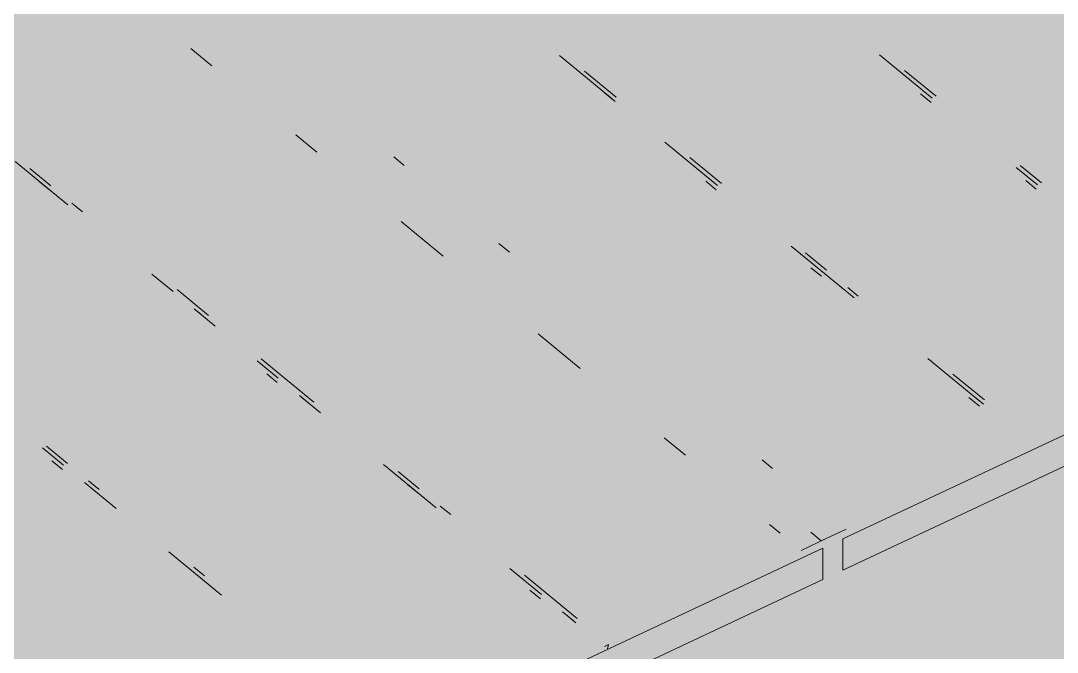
# Paper-space layout '03 3D Building and Roof' of a CAD drawing. Header units: millimetres. Extents: x 5 to 415, y 5 to 292.
# Drawn here: x 275.721 to 278.948, y 79.615 to 81.58 of the extents above; entities that cross this region are included whole.
import ezdxf

# ---------------------------------------------------------------- set-up
doc = ezdxf.new("R2010")
doc.units = ezdxf.units.MM
doc.layers.add('EXISTING', color=7, linetype='Continuous')
doc.layers.add('IMAGES', color=7, linetype='Continuous')

# ---------------------------------------------------------------- blocks, each defined once
blk = doc.blocks.new('SHEET_03')
at = {"layer": 'EXISTING', "color": 250, "lineweight": 9}
for p, q in [((278.2803, 79.9681), (282.0946, 81.7588)), ((278.2803, 79.8706), (282.0946, 81.6613)), ((276.2501, 81.4941), (276.3157, 81.4402)), ((277.3981, 81.4714), (277.5619, 81.3367)), ((278.3942, 81.4736), (278.558, 81.3389)), ((277.5744, 81.3426), (277.4761, 81.4234)), ((278.5705, 81.3448), (278.4722, 81.4256)), ((277.571, 81.3292), (277.5382, 81.3561)), ((278.5546, 81.3255), (278.5219, 81.3524)), ((276.5778, 81.2248), (276.6433, 81.1709)), ((277.7257, 81.2021), (277.8895, 81.0674)), ((276.9148, 81.1291), (276.8821, 81.1561)), ((277.902, 81.0733), (277.8037, 81.1541)), ((275.7038, 81.1415), (275.8676, 81.0068)), ((275.8146, 81.0665), (275.7491, 81.1204)), ((278.8201, 81.1235), (278.8856, 81.0696)), ((278.8981, 81.0755), (278.8326, 81.1293)), ((278.8822, 81.0562), (278.8495, 81.0831)), ((275.8112, 81.0531), (275.7784, 81.08)), ((277.8861, 81.054), (277.8534, 81.0809)), ((275.9129, 80.9857), (275.8801, 81.0126)), ((276.9054, 80.9554), (277.0365, 80.8477)), ((277.2425, 80.8598), (277.2097, 80.8867)), ((278.1189, 80.8789), (278.3155, 80.7173)), ((278.2297, 80.8039), (278.1641, 80.8578)), ((278.2138, 80.7847), (278.181, 80.8116)), ((276.1297, 80.7913), (276.1953, 80.7375)), ((276.3061, 80.6625), (276.2078, 80.7433)), ((278.3279, 80.7231), (278.2952, 80.7501)), ((276.2608, 80.6836), (276.3263, 80.6297)), ((276.3027, 80.6491), (276.2699, 80.676)), ((277.3313, 80.6053), (277.4624, 80.4976)), ((276.4574, 80.522), (276.5229, 80.4681)), ((276.6337, 80.3932), (276.4699, 80.5279)), ((278.5448, 80.5287), (278.7086, 80.3941)), ((276.5195, 80.4547), (276.4868, 80.4816)), ((278.7211, 80.3999), (278.6228, 80.4807)), ((276.5884, 80.4143), (276.654, 80.3604)), ((276.6303, 80.3798), (276.5975, 80.4067)), ((278.7052, 80.3807), (278.6725, 80.4076)), ((278.7177, 80.3865), (278.685, 80.4135)), ((277.7245, 80.2821), (277.79, 80.2282)), ((275.7889, 80.2505), (275.8544, 80.1966)), ((275.8669, 80.2025), (275.8014, 80.2563)), ((278.0616, 80.1865), (278.0288, 80.2134)), ((275.851, 80.1832), (275.8183, 80.2101)), ((276.8505, 80.1988), (277.0144, 80.0641)), ((275.9652, 80.1217), (275.9325, 80.1486)), ((276.9613, 80.1239), (276.8958, 80.1777)), ((275.92, 80.1427), (276.0183, 80.0619)), ((276.9579, 80.1104), (276.9252, 80.1374)), ((277.0596, 80.0431), (277.0269, 80.07)), ((278.0521, 80.0128), (278.0849, 79.9859)), ((278.1801, 79.9882), (278.2129, 79.9613)), ((278.2909, 79.9979), (278.2129, 79.9613)), ((278.2285, 79.9686), (278.1504, 79.932)), ((278.2803, 79.8706), (278.2803, 79.9681)), ((274.4036, 78.1481), (278.2179, 79.9388)), ((276.1821, 79.9273), (276.3459, 79.7926)), ((278.2179, 79.9388), (278.2179, 79.8413)), ((276.2929, 79.8523), (276.2601, 79.8793)), ((277.2437, 79.8756), (277.342, 79.7948)), ((275.2127, 78.4305), (278.2179, 79.8413)), ((277.4528, 79.7199), (277.289, 79.8545)), ((277.3386, 79.7814), (277.3058, 79.8083)), ((277.4075, 79.7409), (277.4403, 79.714)), ((277.4494, 79.7065), (277.4166, 79.7334)), ((277.5511, 79.6391), (277.5386, 79.6332)), ((277.5477, 79.6257), (277.5511, 79.6391))]:
    blk.add_line(p, q, dxfattribs=at)
at = {"layer": 'IMAGES', "color": 7}
for points in [[(275.4582, 81.554), (275.8436, 81.554), (275.4582, 81.6504), (275.8436, 81.6504)], [(275.8436, 81.554), (275.94, 81.554), (275.8436, 81.6504), (275.94, 81.6504)], [(275.94, 81.554), (276.0364, 81.554), (275.94, 81.6504), (276.0364, 81.6504)], [(276.0364, 81.554), (276.1327, 81.554), (276.0364, 81.6504), (276.1327, 81.6504)], [(276.1327, 81.554), (276.3255, 81.554), (276.1327, 81.6504), (276.3255, 81.6504)], [(276.3255, 81.554), (276.4218, 81.554), (276.3255, 81.6504), (276.4218, 81.6504)], [(276.4218, 81.554), (276.5182, 81.554), (276.4218, 81.6504), (276.5182, 81.6504)], [(276.5182, 81.554), (276.6145, 81.554), (276.5182, 81.6504), (276.6145, 81.6504)], [(276.6145, 81.554), (277, 81.554), (276.6145, 81.6504), (277, 81.6504)], [(277, 81.554), (277.0964, 81.554), (277, 81.6504), (277.0964, 81.6504)], [(277.0964, 81.554), (277.2891, 81.554), (277.0964, 81.6504), (277.2891, 81.6504)], [(277.2891, 81.554), (277.3855, 81.554), (277.2891, 81.6504), (277.3855, 81.6504)], [(277.3855, 81.554), (277.9636, 81.554), (277.3855, 81.6504), (277.9636, 81.6504)], [(277.9636, 81.554), (278.06, 81.554), (277.9636, 81.6504), (278.06, 81.6504)], [(278.06, 81.554), (278.1564, 81.554), (278.06, 81.6504), (278.1564, 81.6504)], [(278.1564, 81.554), (278.3491, 81.554), (278.1564, 81.6504), (278.3491, 81.6504)], [(278.3491, 81.554), (278.4455, 81.554), (278.3491, 81.6504), (278.4455, 81.6504)], [(278.4455, 81.554), (279.0236, 81.554), (278.4455, 81.6504), (279.0236, 81.6504)], [(275.5545, 81.4576), (275.94, 81.4576), (275.5545, 81.554), (275.94, 81.554)], [(275.94, 81.4576), (276.0364, 81.4576), (275.94, 81.554), (276.0364, 81.554)], [(276.0364, 81.4576), (276.1327, 81.4576), (276.0364, 81.554), (276.1327, 81.554)], [(276.1327, 81.4576), (276.2291, 81.4576), (276.1327, 81.554), (276.2291, 81.554)], [(276.2291, 81.4576), (276.3255, 81.4576), (276.2291, 81.554), (276.3255, 81.554)], [(276.3255, 81.4576), (276.5182, 81.4576), (276.3255, 81.554), (276.5182, 81.554)], [(276.5182, 81.4576), (276.6145, 81.4576), (276.5182, 81.554), (276.6145, 81.554)], [(276.6145, 81.4576), (276.7109, 81.4576), (276.6145, 81.554), (276.7109, 81.554)], [(276.7109, 81.4576), (277.0964, 81.4576), (276.7109, 81.554), (277.0964, 81.554)], [(277.0964, 81.4576), (277.1927, 81.4576), (277.0964, 81.554), (277.1927, 81.554)], [(277.1927, 81.4576), (277.2891, 81.4576), (277.1927, 81.554), (277.2891, 81.554)], [(277.2891, 81.4576), (277.4818, 81.4576), (277.2891, 81.554), (277.4818, 81.554)], [(277.4818, 81.4576), (278.06, 81.4576), (277.4818, 81.554), (278.06, 81.554)], [(278.06, 81.4576), (278.1564, 81.4576), (278.06, 81.554), (278.1564, 81.554)], [(278.1564, 81.4576), (278.2527, 81.4576), (278.1564, 81.554), (278.2527, 81.554)], [(278.2527, 81.4576), (278.3491, 81.4576), (278.2527, 81.554), (278.3491, 81.554)], [(278.3491, 81.4576), (278.4455, 81.4576), (278.3491, 81.554), (278.4455, 81.554)], [(278.4455, 81.4576), (278.5418, 81.4576), (278.4455, 81.554), (278.5418, 81.554)], [(278.5418, 81.4576), (278.6382, 81.4576), (278.5418, 81.554), (278.6382, 81.554)], [(278.6382, 81.4576), (279.2164, 81.4576), (278.6382, 81.554), (279.2164, 81.554)], [(275.6509, 81.3612), (276.1327, 81.3612), (275.6509, 81.4576), (276.1327, 81.4576)], [(276.1327, 81.3612), (276.2291, 81.3612), (276.1327, 81.4576), (276.2291, 81.4576)], [(276.2291, 81.3612), (276.3255, 81.3612), (276.2291, 81.4576), (276.3255, 81.4576)], [(276.3255, 81.3612), (276.4218, 81.3612), (276.3255, 81.4576), (276.4218, 81.4576)], [(276.4218, 81.3612), (276.5182, 81.3612), (276.4218, 81.4576), (276.5182, 81.4576)], [(276.5182, 81.3612), (276.6145, 81.3612), (276.5182, 81.4576), (276.6145, 81.4576)], [(276.6145, 81.3612), (276.7109, 81.3612), (276.6145, 81.4576), (276.7109, 81.4576)], [(276.7109, 81.3612), (276.8073, 81.3612), (276.7109, 81.4576), (276.8073, 81.4576)], [(276.8073, 81.3612), (277.1927, 81.3612), (276.8073, 81.4576), (277.1927, 81.4576)], [(277.1927, 81.3612), (277.2891, 81.3612), (277.1927, 81.4576), (277.2891, 81.4576)], [(277.2891, 81.3612), (277.3855, 81.3612), (277.2891, 81.4576), (277.3855, 81.4576)], [(277.3855, 81.3612), (277.5782, 81.3612), (277.3855, 81.4576), (277.5782, 81.4576)], [(277.5782, 81.3612), (277.6745, 81.3612), (277.5782, 81.4576), (277.6745, 81.4576)], [(277.6745, 81.3612), (277.7709, 81.3612), (277.6745, 81.4576), (277.7709, 81.4576)], [(277.7709, 81.3612), (278.2527, 81.3612), (277.7709, 81.4576), (278.2527, 81.4576)], [(278.2527, 81.3612), (278.3491, 81.3612), (278.2527, 81.4576), (278.3491, 81.4576)], [(278.3491, 81.3612), (278.4455, 81.3612), (278.3491, 81.4576), (278.4455, 81.4576)], [(278.4455, 81.3612), (278.5418, 81.3612), (278.4455, 81.4576), (278.5418, 81.4576)], [(278.5418, 81.3612), (278.6382, 81.3612), (278.5418, 81.4576), (278.6382, 81.4576)], [(278.6382, 81.3612), (278.7345, 81.3612), (278.6382, 81.4576), (278.7345, 81.4576)], [(278.7345, 81.3612), (279.2164, 81.3612), (278.7345, 81.4576), (279.2164, 81.4576)], [(275.6509, 81.2648), (275.7473, 81.2648), (275.6509, 81.3612), (275.7473, 81.3612)], [(275.7473, 81.2648), (276.3255, 81.2648), (275.7473, 81.3612), (276.3255, 81.3612)], [(276.3255, 81.2648), (276.4218, 81.2648), (276.3255, 81.3612), (276.4218, 81.3612)], [(276.4218, 81.2648), (276.5182, 81.2648), (276.4218, 81.3612), (276.5182, 81.3612)], [(276.5182, 81.2648), (276.6145, 81.2648), (276.5182, 81.3612), (276.6145, 81.3612)], [(276.6145, 81.2648), (276.7109, 81.2648), (276.6145, 81.3612), (276.7109, 81.3612)], [(276.7109, 81.2648), (276.8073, 81.2648), (276.7109, 81.3612), (276.8073, 81.3612)], [(276.8073, 81.2648), (276.9036, 81.2648), (276.8073, 81.3612), (276.9036, 81.3612)], [(276.9036, 81.2648), (277, 81.2648), (276.9036, 81.3612), (277, 81.3612)], [(277, 81.2648), (277.4818, 81.2648), (277, 81.3612), (277.4818, 81.3612)], [(277.4818, 81.2648), (277.6745, 81.2648), (277.4818, 81.3612), (277.6745, 81.3612)], [(277.6745, 81.2648), (277.7709, 81.2648), (277.6745, 81.3612), (277.7709, 81.3612)], [(277.7709, 81.2648), (278.3491, 81.2648), (277.7709, 81.3612), (278.3491, 81.3612)], [(278.3491, 81.2648), (278.4455, 81.2648), (278.3491, 81.3612), (278.4455, 81.3612)], [(278.4455, 81.2648), (278.5418, 81.2648), (278.4455, 81.3612), (278.5418, 81.3612)], [(278.5418, 81.2648), (278.6382, 81.2648), (278.5418, 81.3612), (278.6382, 81.3612)], [(278.6382, 81.2648), (278.7345, 81.2648), (278.6382, 81.3612), (278.7345, 81.3612)], [(278.7345, 81.2648), (278.8309, 81.2648), (278.7345, 81.3612), (278.8309, 81.3612)], [(278.8309, 81.2648), (279.3127, 81.2648), (278.8309, 81.3612), (279.3127, 81.3612)], [(275.6509, 81.1684), (275.7473, 81.1684), (275.6509, 81.2648), (275.7473, 81.2648)], [(275.7473, 81.1684), (275.8436, 81.1684), (275.7473, 81.2648), (275.8436, 81.2648)], [(275.8436, 81.1684), (276.3255, 81.1684), (275.8436, 81.2648), (276.3255, 81.2648)], [(276.3255, 81.1684), (276.4218, 81.1684), (276.3255, 81.2648), (276.4218, 81.2648)], [(276.4218, 81.1684), (276.5182, 81.1684), (276.4218, 81.2648), (276.5182, 81.2648)], [(276.5182, 81.1684), (276.7109, 81.1684), (276.5182, 81.2648), (276.7109, 81.2648)], [(276.7109, 81.1684), (276.8073, 81.1684), (276.7109, 81.2648), (276.8073, 81.2648)], [(276.8073, 81.1684), (276.9036, 81.1684), (276.8073, 81.2648), (276.9036, 81.2648)], [(276.9036, 81.1684), (277.0964, 81.1684), (276.9036, 81.2648), (277.0964, 81.2648)], [(277.0964, 81.1684), (277.4818, 81.1684), (277.0964, 81.2648), (277.4818, 81.2648)], [(277.4818, 81.1684), (277.5782, 81.1684), (277.4818, 81.2648), (277.5782, 81.2648)], [(277.5782, 81.1684), (277.6745, 81.1684), (277.5782, 81.2648), (277.6745, 81.2648)], [(277.6745, 81.1684), (277.7709, 81.1684), (277.6745, 81.2648), (277.7709, 81.2648)], [(277.7709, 81.1684), (277.8673, 81.1684), (277.7709, 81.2648), (277.8673, 81.2648)], [(277.8673, 81.1684), (277.9636, 81.1684), (277.8673, 81.2648), (277.9636, 81.2648)], [(277.9636, 81.1684), (278.4455, 81.1684), (277.9636, 81.2648), (278.4455, 81.2648)], [(278.4455, 81.1684), (278.5418, 81.1684), (278.4455, 81.2648), (278.5418, 81.2648)], [(278.5418, 81.1684), (278.6382, 81.1684), (278.5418, 81.2648), (278.6382, 81.2648)], [(278.6382, 81.1684), (278.7345, 81.1684), (278.6382, 81.2648), (278.7345, 81.2648)], [(278.7345, 81.1684), (278.8309, 81.1684), (278.7345, 81.2648), (278.8309, 81.2648)], [(278.8309, 81.1684), (278.9273, 81.1684), (278.8309, 81.2648), (278.9273, 81.2648)], [(278.9273, 81.1684), (279.5055, 81.1684), (278.9273, 81.2648), (279.5055, 81.2648)], [(275.6509, 81.072), (275.8436, 81.072), (275.6509, 81.1684), (275.8436, 81.1684)], [(275.8436, 81.072), (276.4218, 81.072), (275.8436, 81.1684), (276.4218, 81.1684)], [(276.4218, 81.072), (276.5182, 81.072), (276.4218, 81.1684), (276.5182, 81.1684)], [(276.5182, 81.072), (276.6145, 81.072), (276.5182, 81.1684), (276.6145, 81.1684)], [(276.6145, 81.072), (276.7109, 81.072), (276.6145, 81.1684), (276.7109, 81.1684)], [(276.7109, 81.072), (276.8073, 81.072), (276.7109, 81.1684), (276.8073, 81.1684)], [(276.8073, 81.072), (276.9036, 81.072), (276.8073, 81.1684), (276.9036, 81.1684)], [(276.9036, 81.072), (277, 81.072), (276.9036, 81.1684), (277, 81.1684)], [(277, 81.072), (277.0964, 81.072), (277, 81.1684), (277.0964, 81.1684)], [(277.0964, 81.072), (277.1927, 81.072), (277.0964, 81.1684), (277.1927, 81.1684)], [(277.1927, 81.072), (277.5782, 81.072), (277.1927, 81.1684), (277.5782, 81.1684)], [(277.5782, 81.072), (277.6745, 81.072), (277.5782, 81.1684), (277.6745, 81.1684)], [(277.6745, 81.072), (277.7709, 81.072), (277.6745, 81.1684), (277.7709, 81.1684)], [(277.7709, 81.072), (277.9636, 81.072), (277.7709, 81.1684), (277.9636, 81.1684)], [(277.9636, 81.072), (278.06, 81.072), (277.9636, 81.1684), (278.06, 81.1684)], [(278.06, 81.072), (278.6382, 81.072), (278.06, 81.1684), (278.6382, 81.1684)], [(278.6382, 81.072), (278.7345, 81.072), (278.6382, 81.1684), (278.7345, 81.1684)], [(278.7345, 81.072), (278.8309, 81.072), (278.7345, 81.1684), (278.8309, 81.1684)], [(278.8309, 81.072), (278.9273, 81.072), (278.8309, 81.1684), (278.9273, 81.1684)], [(278.9273, 81.072), (279.0236, 81.072), (278.9273, 81.1684), (279.0236, 81.1684)], [(275.6509, 80.9756), (275.7473, 80.9756), (275.6509, 81.072), (275.7473, 81.072)], [(275.7473, 80.9756), (275.94, 80.9756), (275.7473, 81.072), (275.94, 81.072)], [(275.94, 80.9756), (276.0364, 80.9756), (275.94, 81.072), (276.0364, 81.072)], [(276.0364, 80.9756), (276.5182, 80.9756), (276.0364, 81.072), (276.5182, 81.072)], [(276.5182, 80.9756), (276.6145, 80.9756), (276.5182, 81.072), (276.6145, 81.072)], [(276.6145, 80.9756), (276.7109, 80.9756), (276.6145, 81.072), (276.7109, 81.072)], [(276.7109, 80.9756), (276.8073, 80.9756), (276.7109, 81.072), (276.8073, 81.072)], [(276.8073, 80.9756), (276.9036, 80.9756), (276.8073, 81.072), (276.9036, 81.072)], [(276.9036, 80.9756), (277, 80.9756), (276.9036, 81.072), (277, 81.072)], [(277, 80.9756), (277.0964, 80.9756), (277, 81.072), (277.0964, 81.072)], [(277.0964, 80.9756), (277.1927, 80.9756), (277.0964, 81.072), (277.1927, 81.072)], [(277.1927, 80.9756), (277.2891, 80.9756), (277.1927, 81.072), (277.2891, 81.072)], [(277.2891, 80.9756), (277.6745, 80.9756), (277.2891, 81.072), (277.6745, 81.072)], [(277.6745, 80.9756), (277.7709, 80.9756), (277.6745, 81.072), (277.7709, 81.072)], [(277.7709, 80.9756), (277.8673, 80.9756), (277.7709, 81.072), (277.8673, 81.072)], [(277.8673, 80.9756), (278.06, 80.9756), (277.8673, 81.072), (278.06, 81.072)], [(278.06, 80.9756), (278.1564, 80.9756), (278.06, 81.072), (278.1564, 81.072)], [(278.1564, 80.9756), (278.6382, 80.9756), (278.1564, 81.072), (278.6382, 81.072)], [(278.6382, 80.9756), (278.7345, 80.9756), (278.6382, 81.072), (278.7345, 81.072)], [(278.7345, 80.9756), (278.8309, 80.9756), (278.7345, 81.072), (278.8309, 81.072)], [(278.8309, 80.9756), (279.0236, 80.9756), (278.8309, 81.072), (279.0236, 81.072)], [(275.2655, 80.8792), (275.7473, 80.8792), (275.2655, 80.9756), (275.7473, 80.9756)], [(275.7473, 80.8792), (275.8436, 80.8792), (275.7473, 80.9756), (275.8436, 80.9756)], [(275.8436, 80.8792), (275.94, 80.8792), (275.8436, 80.9756), (275.94, 80.9756)], [(275.94, 80.8792), (276.0364, 80.8792), (275.94, 80.9756), (276.0364, 80.9756)], [(276.0364, 80.8792), (276.1327, 80.8792), (276.0364, 80.9756), (276.1327, 80.9756)], [(276.1327, 80.8792), (276.2291, 80.8792), (276.1327, 80.9756), (276.2291, 80.9756)], [(276.2291, 80.8792), (276.7109, 80.8792), (276.2291, 80.9756), (276.7109, 80.9756)], [(276.7109, 80.8792), (276.8073, 80.8792), (276.7109, 80.9756), (276.8073, 80.9756)], [(276.8073, 80.8792), (277.0964, 80.8792), (276.8073, 80.9756), (277.0964, 80.9756)], [(277.0964, 80.8792), (277.1927, 80.8792), (277.0964, 80.9756), (277.1927, 80.9756)], [(277.1927, 80.8792), (277.2891, 80.8792), (277.1927, 80.9756), (277.2891, 80.9756)], [(277.2891, 80.8792), (277.3855, 80.8792), (277.2891, 80.9756), (277.3855, 80.9756)], [(277.3855, 80.8792), (277.8673, 80.8792), (277.3855, 80.9756), (277.8673, 80.9756)], [(277.8673, 80.8792), (277.9636, 80.8792), (277.8673, 80.9756), (277.9636, 80.9756)], [(277.9636, 80.8792), (278.06, 80.8792), (277.9636, 80.9756), (278.06, 80.9756)], [(278.06, 80.8792), (278.1564, 80.8792), (278.06, 80.9756), (278.1564, 80.9756)], [(278.1564, 80.8792), (278.2527, 80.8792), (278.1564, 80.9756), (278.2527, 80.9756)], [(278.2527, 80.8792), (278.3491, 80.8792), (278.2527, 80.9756), (278.3491, 80.9756)], [(278.3491, 80.8792), (278.9273, 80.8792), (278.3491, 80.9756), (278.9273, 80.9756)], [(278.9273, 80.8792), (279.0236, 80.8792), (278.9273, 80.9756), (279.0236, 80.9756)], [(275.3618, 80.7827), (275.8436, 80.7827), (275.3618, 80.8792), (275.8436, 80.8792)], [(275.8436, 80.7827), (275.94, 80.7827), (275.8436, 80.8792), (275.94, 80.8792)], [(275.94, 80.7827), (276.0364, 80.7827), (275.94, 80.8792), (276.0364, 80.8792)], [(276.0364, 80.7827), (276.1327, 80.7827), (276.0364, 80.8792), (276.1327, 80.8792)], [(276.1327, 80.7827), (276.2291, 80.7827), (276.1327, 80.8792), (276.2291, 80.8792)], [(276.2291, 80.7827), (276.3255, 80.7827), (276.2291, 80.8792), (276.3255, 80.8792)], [(276.3255, 80.7827), (276.8073, 80.7827), (276.3255, 80.8792), (276.8073, 80.8792)], [(276.8073, 80.7827), (276.9036, 80.7827), (276.8073, 80.8792), (276.9036, 80.8792)], [(276.9036, 80.7827), (277, 80.7827), (276.9036, 80.8792), (277, 80.8792)], [(277, 80.7827), (277.0964, 80.7827), (277, 80.8792), (277.0964, 80.8792)], [(277.0964, 80.7827), (277.2891, 80.7827), (277.0964, 80.8792), (277.2891, 80.8792)], [(277.2891, 80.7827), (277.3855, 80.7827), (277.2891, 80.8792), (277.3855, 80.8792)], [(277.3855, 80.7827), (277.4818, 80.7827), (277.3855, 80.8792), (277.4818, 80.8792)], [(277.4818, 80.7827), (277.5782, 80.7827), (277.4818, 80.8792), (277.5782, 80.8792)], [(277.5782, 80.7827), (277.9636, 80.7827), (277.5782, 80.8792), (277.9636, 80.8792)], [(277.9636, 80.7827), (278.06, 80.7827), (277.9636, 80.8792), (278.06, 80.8792)], [(278.06, 80.7827), (278.1564, 80.7827), (278.06, 80.8792), (278.1564, 80.8792)], [(278.1564, 80.7827), (278.2527, 80.7827), (278.1564, 80.8792), (278.2527, 80.8792)], [(278.2527, 80.7827), (278.3491, 80.7827), (278.2527, 80.8792), (278.3491, 80.8792)], [(278.3491, 80.7827), (278.4455, 80.7827), (278.3491, 80.8792), (278.4455, 80.8792)], [(278.4455, 80.7827), (278.9273, 80.7827), (278.4455, 80.8792), (278.9273, 80.8792)], [(278.9273, 80.7827), (279.0236, 80.7827), (278.9273, 80.8792), (279.0236, 80.8792)], [(275.4582, 80.6863), (275.94, 80.6863), (275.4582, 80.7827), (275.94, 80.7827)], [(275.94, 80.6863), (276.0364, 80.6863), (275.94, 80.7827), (276.0364, 80.7827)], [(276.0364, 80.6863), (276.2291, 80.6863), (276.0364, 80.7827), (276.2291, 80.7827)], [(276.2291, 80.5899), (276.3255, 80.5899), (276.2291, 80.7827), (276.3255, 80.7827)], [(276.3255, 80.6863), (276.4218, 80.6863), (276.3255, 80.7827), (276.4218, 80.7827)], [(276.4218, 80.6863), (276.5182, 80.6863), (276.4218, 80.7827), (276.5182, 80.7827)], [(276.5182, 80.6863), (276.9036, 80.6863), (276.5182, 80.7827), (276.9036, 80.7827)], [(276.9036, 80.6863), (277, 80.6863), (276.9036, 80.7827), (277, 80.7827)], [(277, 80.6863), (277.0964, 80.6863), (277, 80.7827), (277.0964, 80.7827)], [(277.0964, 80.6863), (277.1927, 80.6863), (277.0964, 80.7827), (277.1927, 80.7827)], [(277.1927, 80.6863), (277.2891, 80.6863), (277.1927, 80.7827), (277.2891, 80.7827)], [(277.2891, 80.6863), (277.4818, 80.6863), (277.2891, 80.7827), (277.4818, 80.7827)], [(277.4818, 80.6863), (277.5782, 80.6863), (277.4818, 80.7827), (277.5782, 80.7827)], [(277.5782, 80.6863), (277.6745, 80.6863), (277.5782, 80.7827), (277.6745, 80.7827)], [(277.6745, 80.6863), (278.06, 80.6863), (277.6745, 80.7827), (278.06, 80.7827)], [(278.06, 80.6863), (278.1564, 80.6863), (278.06, 80.7827), (278.1564, 80.7827)], [(278.1564, 80.6863), (278.3491, 80.6863), (278.1564, 80.7827), (278.3491, 80.7827)], [(278.3491, 80.6863), (278.4455, 80.6863), (278.3491, 80.7827), (278.4455, 80.7827)], [(278.4455, 80.6863), (278.5418, 80.6863), (278.4455, 80.7827), (278.5418, 80.7827)], [(278.5418, 80.6863), (278.6382, 80.6863), (278.5418, 80.7827), (278.6382, 80.7827)], [(278.6382, 80.6863), (279.0236, 80.6863), (278.6382, 80.7827), (279.0236, 80.7827)], [(275.5545, 80.5899), (276.0364, 80.5899), (275.5545, 80.6863), (276.0364, 80.6863)], [(276.0364, 80.5899), (276.2291, 80.5899), (276.0364, 80.6863), (276.2291, 80.6863)], [(276.3255, 80.5899), (276.4218, 80.5899), (276.3255, 80.6863), (276.4218, 80.6863)], [(276.4218, 80.5899), (276.5182, 80.5899), (276.4218, 80.6863), (276.5182, 80.6863)], [(276.5182, 80.5899), (276.6145, 80.5899), (276.5182, 80.6863), (276.6145, 80.6863)], [(276.6145, 80.5899), (277, 80.5899), (276.6145, 80.6863), (277, 80.6863)], [(277, 80.5899), (277.0964, 80.5899), (277, 80.6863), (277.0964, 80.6863)], [(277.0964, 80.5899), (277.1927, 80.5899), (277.0964, 80.6863), (277.1927, 80.6863)], [(277.1927, 80.5899), (277.2891, 80.5899), (277.1927, 80.6863), (277.2891, 80.6863)], [(277.2891, 80.5899), (277.3855, 80.5899), (277.2891, 80.6863), (277.3855, 80.6863)], [(277.3855, 80.5899), (277.4818, 80.5899), (277.3855, 80.6863), (277.4818, 80.6863)], [(277.4818, 80.5899), (277.5782, 80.5899), (277.4818, 80.6863), (277.5782, 80.6863)], [(277.5782, 80.5899), (277.6745, 80.5899), (277.5782, 80.6863), (277.6745, 80.6863)], [(277.6745, 80.5899), (277.7709, 80.5899), (277.6745, 80.6863), (277.7709, 80.6863)], [(277.7709, 80.5899), (278.1564, 80.5899), (277.7709, 80.6863), (278.1564, 80.6863)], [(278.1564, 80.5899), (278.2527, 80.5899), (278.1564, 80.6863), (278.2527, 80.6863)], [(278.2527, 80.5899), (278.3491, 80.5899), (278.2527, 80.6863), (278.3491, 80.6863)], [(278.3491, 80.5899), (278.4455, 80.5899), (278.3491, 80.6863), (278.4455, 80.6863)], [(278.4455, 80.5899), (278.5418, 80.5899), (278.4455, 80.6863), (278.5418, 80.6863)], [(278.5418, 80.5899), (278.6382, 80.5899), (278.5418, 80.6863), (278.6382, 80.6863)], [(278.6382, 80.5899), (279.12, 80.5899), (278.6382, 80.6863), (279.12, 80.6863)], [(275.5545, 80.4935), (276.1327, 80.4935), (275.5545, 80.5899), (276.1327, 80.5899)], [(276.1327, 80.4935), (276.2291, 80.4935), (276.1327, 80.5899), (276.2291, 80.5899)], [(276.2291, 80.4935), (276.3255, 80.4935), (276.2291, 80.5899), (276.3255, 80.5899)], [(276.3255, 80.4935), (276.4218, 80.4935), (276.3255, 80.5899), (276.4218, 80.5899)], [(276.4218, 80.4935), (276.5182, 80.4935), (276.4218, 80.5899), (276.5182, 80.5899)], [(276.5182, 80.4935), (276.6145, 80.4935), (276.5182, 80.5899), (276.6145, 80.5899)], [(276.6145, 80.4935), (276.7109, 80.4935), (276.6145, 80.5899), (276.7109, 80.5899)], [(276.7109, 80.4935), (277.0964, 80.4935), (276.7109, 80.5899), (277.0964, 80.5899)], [(277.0964, 80.4935), (277.1927, 80.4935), (277.0964, 80.5899), (277.1927, 80.5899)], [(277.1927, 80.4935), (277.2891, 80.4935), (277.1927, 80.5899), (277.2891, 80.5899)], [(277.2891, 80.4935), (277.3855, 80.4935), (277.2891, 80.5899), (277.3855, 80.5899)], [(277.3855, 80.4935), (277.4818, 80.4935), (277.3855, 80.5899), (277.4818, 80.5899)], [(277.4818, 80.4935), (277.5782, 80.4935), (277.4818, 80.5899), (277.5782, 80.5899)], [(277.5782, 80.4935), (277.6745, 80.4935), (277.5782, 80.5899), (277.6745, 80.5899)], [(277.6745, 80.4935), (277.8673, 80.4935), (277.6745, 80.5899), (277.8673, 80.5899)], [(277.8673, 80.4935), (278.2527, 80.4935), (277.8673, 80.5899), (278.2527, 80.5899)], [(278.2527, 80.4935), (278.3491, 80.4935), (278.2527, 80.5899), (278.3491, 80.5899)], [(278.3491, 80.4935), (278.4455, 80.4935), (278.3491, 80.5899), (278.4455, 80.5899)], [(278.4455, 80.4935), (278.5418, 80.4935), (278.4455, 80.5899), (278.5418, 80.5899)], [(278.5418, 80.4935), (278.6382, 80.4935), (278.5418, 80.5899), (278.6382, 80.5899)], [(278.6382, 80.4935), (278.7345, 80.4935), (278.6382, 80.5899), (278.7345, 80.5899)], [(278.7345, 80.4935), (279.0236, 80.4935), (278.7345, 80.5899), (279.0236, 80.5899)], [(275.6509, 80.3971), (275.7473, 80.3971), (275.6509, 80.4935), (275.7473, 80.4935)], [(275.7473, 80.3971), (276.2291, 80.3971), (275.7473, 80.4935), (276.2291, 80.4935)], [(276.2291, 80.3971), (276.3255, 80.3971), (276.2291, 80.4935), (276.3255, 80.4935)], [(276.3255, 80.3971), (276.4218, 80.3971), (276.3255, 80.4935), (276.4218, 80.4935)], [(276.4218, 80.3971), (276.5182, 80.3971), (276.4218, 80.4935), (276.5182, 80.4935)], [(276.5182, 80.3971), (276.6145, 80.3971), (276.5182, 80.4935), (276.6145, 80.4935)], [(276.6145, 80.3971), (276.7109, 80.3971), (276.6145, 80.4935), (276.7109, 80.4935)], [(276.7109, 80.3971), (276.8073, 80.3971), (276.7109, 80.4935), (276.8073, 80.4935)], [(276.8073, 80.3971), (276.9036, 80.3971), (276.8073, 80.4935), (276.9036, 80.4935)], [(276.9036, 80.3971), (277.2891, 80.3971), (276.9036, 80.4935), (277.2891, 80.4935)], [(277.2891, 80.3971), (277.3855, 80.3971), (277.2891, 80.4935), (277.3855, 80.4935)], [(277.3855, 80.3971), (277.4818, 80.3971), (277.3855, 80.4935), (277.4818, 80.4935)], [(277.4818, 80.3971), (277.6745, 80.3971), (277.4818, 80.4935), (277.6745, 80.4935)], [(277.6745, 80.3971), (277.7709, 80.3971), (277.6745, 80.4935), (277.7709, 80.4935)], [(277.7709, 80.3971), (277.8673, 80.3971), (277.7709, 80.4935), (277.8673, 80.4935)], [(277.8673, 80.3971), (277.9636, 80.3971), (277.8673, 80.4935), (277.9636, 80.4935)], [(277.9636, 80.3971), (278.06, 80.3971), (277.9636, 80.4935), (278.06, 80.4935)], [(278.06, 80.3971), (278.3491, 80.3971), (278.06, 80.4935), (278.3491, 80.4935)], [(278.3491, 80.3971), (278.4455, 80.3971), (278.3491, 80.4935), (278.4455, 80.4935)], [(278.4455, 80.3971), (278.5418, 80.3971), (278.4455, 80.4935), (278.5418, 80.4935)], [(278.5418, 80.3971), (278.7345, 80.3971), (278.5418, 80.4935), (278.7345, 80.4935)], [(278.7345, 80.3971), (278.8309, 80.3971), (278.7345, 80.4935), (278.8309, 80.4935)], [(278.8309, 80.3971), (278.9273, 80.3971), (278.8309, 80.4935), (278.9273, 80.4935)], [(278.9273, 80.3971), (279.0236, 80.3971), (278.9273, 80.4935), (279.0236, 80.4935)], [(275.6509, 80.3007), (275.7473, 80.3007), (275.6509, 80.3971), (275.7473, 80.3971)], [(275.7473, 80.3007), (275.8436, 80.3007), (275.7473, 80.3971), (275.8436, 80.3971)], [(275.8436, 80.3007), (276.4218, 80.3007), (275.8436, 80.3971), (276.4218, 80.3971)], [(276.4218, 80.3007), (276.5182, 80.3007), (276.4218, 80.3971), (276.5182, 80.3971)], [(276.5182, 80.3007), (276.6145, 80.3007), (276.5182, 80.3971), (276.6145, 80.3971)], [(276.6145, 80.3007), (276.7109, 80.3007), (276.6145, 80.3971), (276.7109, 80.3971)], [(276.7109, 80.3007), (276.8073, 80.3007), (276.7109, 80.3971), (276.8073, 80.3971)], [(276.8073, 80.3007), (276.9036, 80.3007), (276.8073, 80.3971), (276.9036, 80.3971)], [(276.9036, 80.3007), (277, 80.3007), (276.9036, 80.3971), (277, 80.3971)], [(277, 80.3007), (277.3855, 80.3007), (277, 80.3971), (277.3855, 80.3971)], [(277.3855, 80.3007), (277.4818, 80.3007), (277.3855, 80.3971), (277.4818, 80.3971)], [(277.4818, 80.3007), (277.5782, 80.3007), (277.4818, 80.3971), (277.5782, 80.3971)], [(277.5782, 80.3007), (277.6745, 80.3007), (277.5782, 80.3971), (277.6745, 80.3971)], [(277.6745, 80.3007), (277.8673, 80.3007), (277.6745, 80.3971), (277.8673, 80.3971)], [(277.8673, 80.3007), (277.9636, 80.3007), (277.8673, 80.3971), (277.9636, 80.3971)], [(277.9636, 80.3007), (278.06, 80.3007), (277.9636, 80.3971), (278.06, 80.3971)], [(278.06, 80.3007), (278.1564, 80.3007), (278.06, 80.3971), (278.1564, 80.3971)], [(278.1564, 80.3007), (278.5418, 80.3007), (278.1564, 80.3971), (278.5418, 80.3971)], [(278.5418, 80.3007), (278.6382, 80.3007), (278.5418, 80.3971), (278.6382, 80.3971)], [(278.6382, 80.3007), (278.8309, 80.3007), (278.6382, 80.3971), (278.8309, 80.3971)], [(278.8309, 80.3007), (278.9273, 80.3007), (278.8309, 80.3971), (278.9273, 80.3971)], [(278.9273, 80.3007), (279.0236, 80.3007), (278.9273, 80.3971), (279.0236, 80.3971)], [(275.6509, 80.2043), (275.7473, 80.2043), (275.6509, 80.3007), (275.7473, 80.3007)], [(275.7473, 80.2043), (275.94, 80.2043), (275.7473, 80.3007), (275.94, 80.3007)], [(275.94, 80.2043), (276.0364, 80.2043), (275.94, 80.3007), (276.0364, 80.3007)], [(276.0364, 80.2043), (276.5182, 80.2043), (276.0364, 80.3007), (276.5182, 80.3007)], [(276.5182, 80.2043), (276.6145, 80.2043), (276.5182, 80.3007), (276.6145, 80.3007)], [(276.6145, 80.2043), (276.7109, 80.2043), (276.6145, 80.3007), (276.7109, 80.3007)], [(276.7109, 80.2043), (276.8073, 80.2043), (276.7109, 80.3007), (276.8073, 80.3007)], [(276.8073, 80.2043), (276.9036, 80.2043), (276.8073, 80.3007), (276.9036, 80.3007)], [(276.9036, 80.2043), (277, 80.2043), (276.9036, 80.3007), (277, 80.3007)], [(277, 80.2043), (277.0964, 80.2043), (277, 80.3007), (277.0964, 80.3007)], [(277.0964, 80.2043), (277.4818, 80.2043), (277.0964, 80.3007), (277.4818, 80.3007)], [(277.4818, 80.2043), (277.5782, 80.2043), (277.4818, 80.3007), (277.5782, 80.3007)], [(277.5782, 80.2043), (277.6745, 80.2043), (277.5782, 80.3007), (277.6745, 80.3007)], [(277.6745, 80.2043), (277.8673, 80.2043), (277.6745, 80.3007), (277.8673, 80.3007)], [(277.8673, 80.1079), (277.9636, 80.1079), (277.8673, 80.3007), (277.9636, 80.3007)], [(277.9636, 80.2043), (278.06, 80.2043), (277.9636, 80.3007), (278.06, 80.3007)], [(278.06, 80.2043), (278.2527, 80.2043), (278.06, 80.3007), (278.2527, 80.3007)], [(278.2527, 80.2043), (278.4455, 80.2043), (278.2527, 80.3007), (278.4455, 80.3007)], [(278.4455, 80.2043), (278.5418, 80.2043), (278.4455, 80.3007), (278.5418, 80.3007)], [(278.5418, 80.2043), (278.6382, 80.2043), (278.5418, 80.3007), (278.6382, 80.3007)], [(278.6382, 80.2043), (278.7345, 80.2043), (278.6382, 80.3007), (278.7345, 80.3007)], [(278.7345, 80.2043), (278.8309, 80.2043), (278.7345, 80.3007), (278.8309, 80.3007)], [(278.8309, 80.2043), (278.9273, 80.2043), (278.8309, 80.3007), (278.9273, 80.3007)], [(278.9273, 80.1079), (279.0236, 80.1079), (278.9273, 80.3007), (279.0236, 80.3007)], [(275.6509, 80.1079), (275.7473, 80.1079), (275.6509, 80.2043), (275.7473, 80.2043)], [(275.7473, 80.1079), (275.8436, 80.1079), (275.7473, 80.2043), (275.8436, 80.2043)], [(275.8436, 80.1079), (276.0364, 80.1079), (275.8436, 80.2043), (276.0364, 80.2043)], [(276.0364, 80.1079), (276.1327, 80.1079), (276.0364, 80.2043), (276.1327, 80.2043)], [(276.1327, 80.1079), (276.7109, 80.1079), (276.1327, 80.2043), (276.7109, 80.2043)], [(276.7109, 80.1079), (276.8073, 80.1079), (276.7109, 80.2043), (276.8073, 80.2043)], [(276.8073, 80.1079), (277, 80.1079), (276.8073, 80.2043), (277, 80.2043)], [(277, 80.1079), (277.0964, 80.1079), (277, 80.2043), (277.0964, 80.2043)], [(277.0964, 80.1079), (277.1927, 80.1079), (277.0964, 80.2043), (277.1927, 80.2043)], [(277.1927, 80.1079), (277.5782, 80.1079), (277.1927, 80.2043), (277.5782, 80.2043)], [(277.5782, 80.1079), (277.6745, 80.1079), (277.5782, 80.2043), (277.6745, 80.2043)], [(277.6745, 80.1079), (277.7709, 80.1079), (277.6745, 80.2043), (277.7709, 80.2043)], [(277.7709, 80.1079), (277.8673, 80.1079), (277.7709, 80.2043), (277.8673, 80.2043)], [(277.9636, 80.1079), (278.06, 80.1079), (277.9636, 80.2043), (278.06, 80.2043)], [(278.06, 80.1079), (278.1564, 80.1079), (278.06, 80.2043), (278.1564, 80.2043)], [(278.1564, 80.1079), (278.2527, 80.1079), (278.1564, 80.2043), (278.2527, 80.2043)], [(278.2527, 80.1079), (278.4455, 80.1079), (278.2527, 80.2043), (278.4455, 80.2043)], [(278.4455, 80.1079), (278.5418, 80.1079), (278.4455, 80.2043), (278.5418, 80.2043)], [(278.5418, 80.1079), (278.6382, 80.1079), (278.5418, 80.2043), (278.6382, 80.2043)], [(278.6382, 80.1079), (278.7345, 80.1079), (278.6382, 80.2043), (278.7345, 80.2043)], [(278.7345, 80.0115), (278.8309, 80.0115), (278.7345, 80.2043), (278.8309, 80.2043)], [(278.8309, 80.1079), (278.9273, 80.1079), (278.8309, 80.2043), (278.9273, 80.2043)], [(275.2655, 80.0115), (275.7473, 80.0115), (275.2655, 80.1079), (275.7473, 80.1079)], [(275.7473, 80.0115), (275.8436, 80.0115), (275.7473, 80.1079), (275.8436, 80.1079)], [(275.8436, 80.0115), (275.94, 80.0115), (275.8436, 80.1079), (275.94, 80.1079)], [(275.94, 80.0115), (276.1327, 80.0115), (275.94, 80.1079), (276.1327, 80.1079)], [(276.1327, 80.0115), (276.2291, 80.0115), (276.1327, 80.1079), (276.2291, 80.1079)], [(276.2291, 80.0115), (276.3255, 80.0115), (276.2291, 80.1079), (276.3255, 80.1079)], [(276.3255, 80.0115), (276.8073, 80.0115), (276.3255, 80.1079), (276.8073, 80.1079)], [(276.8073, 80.0115), (276.9036, 80.0115), (276.8073, 80.1079), (276.9036, 80.1079)], [(276.9036, 80.0115), (277.0964, 80.0115), (276.9036, 80.1079), (277.0964, 80.1079)], [(277.0964, 80.0115), (277.2891, 80.0115), (277.0964, 80.1079), (277.2891, 80.1079)], [(277.2891, 80.0115), (277.6745, 80.0115), (277.2891, 80.1079), (277.6745, 80.1079)], [(277.6745, 80.0115), (277.7709, 80.0115), (277.6745, 80.1079), (277.7709, 80.1079)], [(277.7709, 80.0115), (277.8673, 80.0115), (277.7709, 80.1079), (277.8673, 80.1079)], [(277.8673, 80.0115), (277.9636, 80.0115), (277.8673, 80.1079), (277.9636, 80.1079)], [(277.9636, 80.0115), (278.2527, 80.0115), (277.9636, 80.1079), (278.2527, 80.1079)], [(278.2527, 80.0115), (278.3491, 80.0115), (278.2527, 80.1079), (278.3491, 80.1079)], [(278.3491, 80.0115), (278.4455, 80.0115), (278.3491, 80.1079), (278.4455, 80.1079)], [(278.4455, 80.0115), (278.6382, 80.0115), (278.4455, 80.1079), (278.6382, 80.1079)], [(278.6382, 80.0115), (278.7345, 80.0115), (278.6382, 80.1079), (278.7345, 80.1079)], [(278.8309, 80.0115), (278.9273, 80.0115), (278.8309, 80.1079), (278.9273, 80.1079)], [(278.9273, 80.0115), (279.0236, 80.0115), (278.9273, 80.1079), (279.0236, 80.1079)], [(275.2655, 79.9151), (275.8436, 79.9151), (275.2655, 80.0115), (275.8436, 80.0115)], [(275.8436, 79.9151), (275.94, 79.9151), (275.8436, 80.0115), (275.94, 80.0115)], [(275.94, 79.9151), (276.0364, 79.9151), (275.94, 80.0115), (276.0364, 80.0115)], [(276.0364, 79.9151), (276.1327, 79.9151), (276.0364, 80.0115), (276.1327, 80.0115)], [(276.1327, 79.9151), (276.2291, 79.9151), (276.1327, 80.0115), (276.2291, 80.0115)], [(276.2291, 79.9151), (276.3255, 79.9151), (276.2291, 80.0115), (276.3255, 80.0115)], [(276.3255, 79.9151), (276.4218, 79.9151), (276.3255, 80.0115), (276.4218, 80.0115)], [(276.4218, 79.9151), (277, 79.9151), (276.4218, 80.0115), (277, 80.0115)], [(277, 79.8187), (277.0964, 79.8187), (277, 80.0115), (277.0964, 80.0115)], [(277.0964, 79.9151), (277.2891, 79.9151), (277.0964, 80.0115), (277.2891, 80.0115)], [(277.2891, 79.9151), (277.3855, 79.9151), (277.2891, 80.0115), (277.3855, 80.0115)], [(277.3855, 79.9151), (277.7709, 79.9151), (277.3855, 80.0115), (277.7709, 80.0115)], [(277.7709, 79.9151), (277.9636, 79.9151), (277.7709, 80.0115), (277.9636, 80.0115)], [(277.9636, 79.9151), (278.06, 79.9151), (277.9636, 80.0115), (278.06, 80.0115)], [(278.06, 79.9151), (278.1564, 79.9151), (278.06, 80.0115), (278.1564, 80.0115)], [(278.1564, 79.9151), (278.2527, 79.9151), (278.1564, 80.0115), (278.2527, 80.0115)], [(278.2527, 79.9151), (278.3491, 79.9151), (278.2527, 80.0115), (278.3491, 80.0115)], [(278.3491, 79.9151), (278.5418, 79.9151), (278.3491, 80.0115), (278.5418, 80.0115)], [(278.5418, 79.9151), (278.7345, 79.9151), (278.5418, 80.0115), (278.7345, 80.0115)], [(278.7345, 79.9151), (278.8309, 79.9151), (278.7345, 80.0115), (278.8309, 80.0115)], [(278.8309, 79.9151), (279.0236, 79.9151), (278.8309, 80.0115), (279.0236, 80.0115)], [(275.5545, 79.8187), (276.0364, 79.8187), (275.5545, 79.9151), (276.0364, 79.9151)], [(276.0364, 79.8187), (276.1327, 79.8187), (276.0364, 79.9151), (276.1327, 79.9151)], [(276.1327, 79.8187), (276.2291, 79.8187), (276.1327, 79.9151), (276.2291, 79.9151)], [(276.2291, 79.8187), (276.3255, 79.8187), (276.2291, 79.9151), (276.3255, 79.9151)], [(276.3255, 79.8187), (276.4218, 79.8187), (276.3255, 79.9151), (276.4218, 79.9151)], [(276.4218, 79.8187), (276.5182, 79.8187), (276.4218, 79.9151), (276.5182, 79.9151)], [(276.5182, 79.8187), (277, 79.8187), (276.5182, 79.9151), (277, 79.9151)], [(277.0964, 79.8187), (277.1927, 79.8187), (277.0964, 79.9151), (277.1927, 79.9151)], [(277.1927, 79.8187), (277.2891, 79.8187), (277.1927, 79.9151), (277.2891, 79.9151)], [(277.2891, 79.8187), (277.3855, 79.8187), (277.2891, 79.9151), (277.3855, 79.9151)], [(277.3855, 79.8187), (277.4818, 79.8187), (277.3855, 79.9151), (277.4818, 79.9151)], [(277.4818, 79.8187), (277.5782, 79.8187), (277.4818, 79.9151), (277.5782, 79.9151)], [(277.5782, 79.8187), (277.7709, 79.8187), (277.5782, 79.9151), (277.7709, 79.9151)], [(277.7709, 79.8187), (277.8673, 79.8187), (277.7709, 79.9151), (277.8673, 79.9151)], [(277.8673, 79.8187), (277.9636, 79.8187), (277.8673, 79.9151), (277.9636, 79.9151)], [(277.9636, 79.8187), (278.06, 79.8187), (277.9636, 79.9151), (278.06, 79.9151)], [(278.06, 79.8187), (278.2527, 79.8187), (278.06, 79.9151), (278.2527, 79.9151)], [(278.2527, 79.8187), (278.4455, 79.8187), (278.2527, 79.9151), (278.4455, 79.9151)], [(278.4455, 79.8187), (278.5418, 79.8187), (278.4455, 79.9151), (278.5418, 79.9151)], [(278.5418, 79.8187), (278.7345, 79.8187), (278.5418, 79.9151), (278.7345, 79.9151)], [(278.7345, 79.8187), (278.8309, 79.8187), (278.7345, 79.9151), (278.8309, 79.9151)], [(278.8309, 79.8187), (282.0109, 79.8187), (278.8309, 79.9151), (282.0109, 79.9151)], [(275.6509, 79.7223), (276.1327, 79.7223), (275.6509, 79.8187), (276.1327, 79.8187)], [(276.1327, 79.7223), (276.2291, 79.7223), (276.1327, 79.8187), (276.2291, 79.8187)], [(276.2291, 79.7223), (276.4218, 79.7223), (276.2291, 79.8187), (276.4218, 79.8187)], [(276.4218, 79.7223), (276.5182, 79.7223), (276.4218, 79.8187), (276.5182, 79.8187)], [(276.5182, 79.7223), (276.6145, 79.7223), (276.5182, 79.8187), (276.6145, 79.8187)], [(276.6145, 79.7223), (277.0964, 79.7223), (276.6145, 79.8187), (277.0964, 79.8187)], [(277.0964, 79.7223), (277.2891, 79.7223), (277.0964, 79.8187), (277.2891, 79.8187)], [(277.2891, 79.7223), (277.3855, 79.7223), (277.2891, 79.8187), (277.3855, 79.8187)], [(277.3855, 79.7223), (277.4818, 79.7223), (277.3855, 79.8187), (277.4818, 79.8187)], [(277.4818, 79.7223), (277.5782, 79.7223), (277.4818, 79.8187), (277.5782, 79.8187)], [(277.5782, 79.7223), (277.7709, 79.7223), (277.5782, 79.8187), (277.7709, 79.8187)], [(277.7709, 79.7223), (277.8673, 79.7223), (277.7709, 79.8187), (277.8673, 79.8187)], [(277.8673, 79.7223), (277.9636, 79.7223), (277.8673, 79.8187), (277.9636, 79.8187)], [(277.9636, 79.7223), (278.06, 79.7223), (277.9636, 79.8187), (278.06, 79.8187)], [(278.06, 79.7223), (278.1564, 79.7223), (278.06, 79.8187), (278.1564, 79.8187)], [(278.1564, 79.7223), (278.2527, 79.7223), (278.1564, 79.8187), (278.2527, 79.8187)], [(278.2527, 79.7223), (278.4455, 79.7223), (278.2527, 79.8187), (278.4455, 79.8187)], [(278.4455, 79.7223), (278.5418, 79.7223), (278.4455, 79.8187), (278.5418, 79.8187)], [(278.5418, 79.7223), (281.8182, 79.7223), (278.5418, 79.8187), (281.8182, 79.8187)], [(275.6509, 79.6259), (275.7473, 79.6259), (275.6509, 79.7223), (275.7473, 79.7223)], [(275.7473, 79.6259), (276.2291, 79.6259), (275.7473, 79.7223), (276.2291, 79.7223)], [(276.2291, 79.6259), (276.3255, 79.6259), (276.2291, 79.7223), (276.3255, 79.7223)], [(276.3255, 79.6259), (276.4218, 79.6259), (276.3255, 79.7223), (276.4218, 79.7223)], [(276.4218, 79.6259), (276.5182, 79.6259), (276.4218, 79.7223), (276.5182, 79.7223)], [(276.5182, 79.6259), (276.6145, 79.6259), (276.5182, 79.7223), (276.6145, 79.7223)], [(276.6145, 79.6259), (276.7109, 79.6259), (276.6145, 79.7223), (276.7109, 79.7223)], [(276.7109, 79.6259), (277.1927, 79.6259), (276.7109, 79.7223), (277.1927, 79.7223)], [(277.1927, 79.6259), (277.2891, 79.6259), (277.1927, 79.7223), (277.2891, 79.7223)], [(277.2891, 79.6259), (277.3855, 79.6259), (277.2891, 79.7223), (277.3855, 79.7223)], [(277.3855, 79.6259), (277.4818, 79.6259), (277.3855, 79.7223), (277.4818, 79.7223)], [(277.4818, 79.6259), (277.5782, 79.6259), (277.4818, 79.7223), (277.5782, 79.7223)], [(277.5782, 79.6259), (277.7709, 79.6259), (277.5782, 79.7223), (277.7709, 79.7223)], [(277.7709, 79.6259), (277.9636, 79.6259), (277.7709, 79.7223), (277.9636, 79.7223)], [(277.9636, 79.6259), (278.06, 79.6259), (277.9636, 79.7223), (278.06, 79.7223)], [(278.06, 79.6259), (278.1564, 79.6259), (278.06, 79.7223), (278.1564, 79.7223)], [(278.1564, 79.6259), (278.4455, 79.6259), (278.1564, 79.7223), (278.4455, 79.7223)], [(278.4455, 79.6259), (281.6255, 79.6259), (278.4455, 79.7223), (281.6255, 79.7223)], [(275.5545, 79.5295), (275.7473, 79.5295), (275.5545, 79.6259), (275.7473, 79.6259)], [(275.7473, 79.5295), (275.8436, 79.5295), (275.7473, 79.6259), (275.8436, 79.6259)], [(275.8436, 79.5295), (276.5182, 79.5295), (275.8436, 79.6259), (276.5182, 79.6259)], [(276.5182, 79.5295), (276.7109, 79.5295), (276.5182, 79.6259), (276.7109, 79.6259)], [(276.7109, 79.5295), (276.8073, 79.5295), (276.7109, 79.6259), (276.8073, 79.6259)], [(276.8073, 79.5295), (276.9036, 79.5295), (276.8073, 79.6259), (276.9036, 79.6259)], [(276.9036, 79.5295), (277.1927, 79.5295), (276.9036, 79.6259), (277.1927, 79.6259)], [(277.1927, 79.5295), (277.2891, 79.5295), (277.1927, 79.6259), (277.2891, 79.6259)], [(277.2891, 79.5295), (277.3855, 79.5295), (277.2891, 79.6259), (277.3855, 79.6259)], [(277.3855, 79.5295), (277.4818, 79.5295), (277.3855, 79.6259), (277.4818, 79.6259)], [(277.4818, 79.5295), (277.5782, 79.5295), (277.4818, 79.6259), (277.5782, 79.6259)], [(277.5782, 79.5295), (277.6745, 79.5295), (277.5782, 79.6259), (277.6745, 79.6259)], [(277.6745, 79.5295), (277.8673, 79.5295), (277.6745, 79.6259), (277.8673, 79.6259)], [(277.8673, 79.5295), (277.9636, 79.5295), (277.8673, 79.6259), (277.9636, 79.6259)], [(277.9636, 79.5295), (278.1564, 79.5295), (277.9636, 79.6259), (278.1564, 79.6259)], [(278.1564, 79.5295), (281.4327, 79.5295), (278.1564, 79.6259), (281.4327, 79.6259)]]:
    blk.add_solid(points, dxfattribs=at)

psp = doc.layouts.new('03 3D Building and Roof')

# ---------------------------------------------------------------- block references
psp.add_blockref('SHEET_03', (0, 0))

doc.saveas('drawing.dxf')
